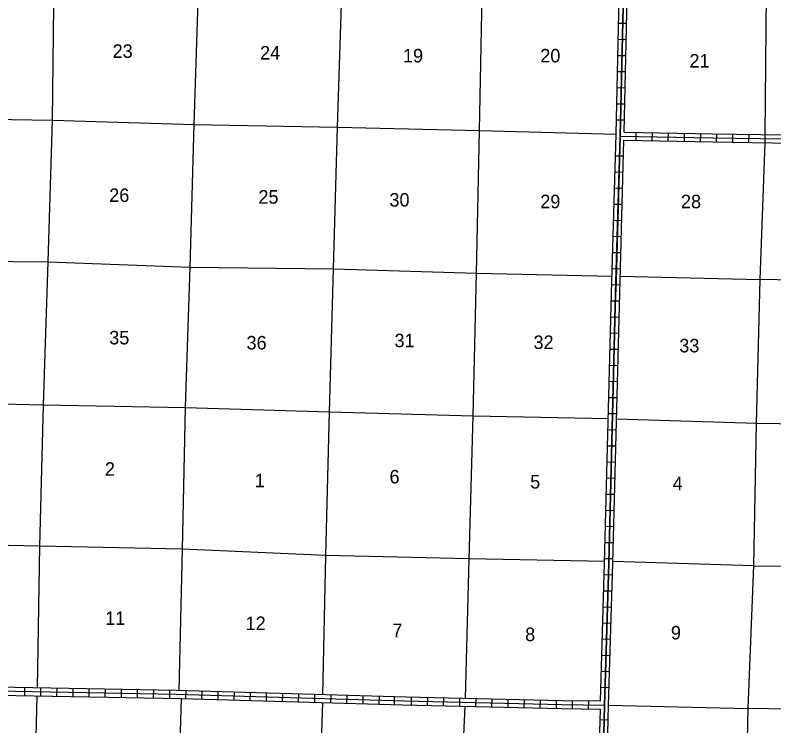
# Model space of a CAD drawing. Extents: x 949579 to 1405056, y 15751001 to 16136518.
# Drawn here: x 1084642 to 1112726, y 15883209 to 15909518 of the extents above; entities that cross this region are included whole.
import ezdxf

# ---------------------------------------------------------------- set-up
doc = ezdxf.new("R2010")
doc.units = 0
for name, color, linetype in [('L13', 7, 'Continuous'), ('L14', 7, 'Continuous'), ('L8', 7, 'Continuous')]:
    doc.layers.add(name, color=color, linetype=linetype)

msp = doc.modelspace()

# ---------------------------------------------------------------- linework, layer by layer
at = {"layer": 'L13'}
for p, q in [((1107037, 15899855), (1112218, 15899729)), ((1106900, 15894576), (1112082, 15894413)), ((1096037, 15884361), (1096148, 15889515)), ((1111989, 15889131), (1106765, 15889290)), ((1106607, 15883980), (1111774, 15883855))]:
    msp.add_line(p, q, dxfattribs=at)
for points in [[(1091122, 15900190), (1091270, 15905476), (1091445, 15910811), (1091599, 15916021), (1091613, 15916824)], [(1085468, 15884610), (1085549, 15889864), (1085696, 15895091), (1085861, 15900385), (1086024, 15905637), (1086082, 15910975), (1086223, 15915486)], [(1096148, 15889515), (1096272, 15894835), (1096421, 15900129), (1096576, 15905372), (1096751, 15910708), (1096755, 15911560)], [(1101308, 15884222), (1101445, 15889394), (1101593, 15894680), (1101716, 15899967), (1101831, 15905245), (1101930, 15910245)], [(1112411, 15905097), (1112456, 15910311)], [(1073990, 15905872), (1075446, 15905835), (1080726, 15905723), (1086008, 15905637), (1086024, 15905637), (1091270, 15905476), (1096576, 15905372), (1101831, 15905245), (1106884, 15905107)], [(1111669, 15878659), (1111774, 15883855), (1111989, 15889131), (1112082, 15894413), (1112218, 15899729), (1112403, 15904797)], [(1074323, 15900583), (1075273, 15900566), (1080612, 15900436), (1085861, 15900385), (1091122, 15900190)], [(1090708, 15884515), (1090838, 15889753), (1090952, 15894998), (1091122, 15900190)], [(1091122, 15900190), (1096421, 15900129), (1101716, 15899967), (1106737, 15899861)], [(1127775, 15899384), (1122680, 15899480), (1117361, 15899631), (1112218, 15899729)], [(1075193, 15895280), (1080491, 15895217), (1085696, 15895091), (1090952, 15894998)], [(1090952, 15894998), (1096272, 15894835), (1101593, 15894680), (1106600, 15894583)], [(1112082, 15894413), (1117118, 15894334), (1122604, 15894189), (1127674, 15894118)], [(1096148, 15889515), (1090838, 15889753), (1085549, 15889864), (1080294, 15889966), (1080335, 15889965), (1075751, 15889983)], [(1106465, 15889297), (1101445, 15889394), (1096148, 15889515)], [(1111955, 15889131), (1111989, 15889131), (1117192, 15889065), (1117509, 15889052), (1122394, 15888883), (1127572, 15888827)], [(1084892, 15863433), (1085335, 15879223), (1085461, 15884310)], [(1088836, 15810502), (1088974, 15815738), (1089123, 15821057), (1089280, 15826342), (1089410, 15831595), (1089517, 15836907), (1089674, 15842209), (1089798, 15847513), (1089912, 15852799), (1090059, 15858043), (1090240, 15863303), (1090313, 15868616), (1090799, 15884214)], [(1094082, 15810358), (1094213, 15815644), (1094377, 15820896), (1094500, 15826191), (1094640, 15831477), (1094797, 15836779), (1094897, 15842125), (1095085, 15847342), (1095216, 15852637), (1095322, 15857907), (1095445, 15863194), (1095600, 15868446), (1095824, 15873754), (1095853, 15878985), (1096028, 15884061)], [(1099394, 15810170), (1099543, 15815490), (1099699, 15820758), (1099854, 15826010), (1099952, 15831314), (1100137, 15836683), (1100209, 15841954), (1100373, 15847222), (1100505, 15852509), (1100609, 15857754), (1100725, 15863083), (1100955, 15868290), (1101087, 15873610), (1101068, 15878893), (1101297, 15883922)], [(1126418, 15883499), (1122293, 15883618), (1117024, 15883767), (1111774, 15883855)]]:
    msp.add_lwpolyline(points, dxfattribs=at)
at = {"layer": 'L8'}
for p, q in [((1106884, 15905107), (1107003, 15910203)), ((1107186, 15905192), (1107307, 15910385)), ((1106981, 15909223), (1107279, 15909216)), ((1106967, 15908627), (1107265, 15908620)), ((1106953, 15908030), (1107251, 15908024)), ((1106939, 15907434), (1107237, 15907427)), ((1106925, 15906838), (1107223, 15906831)), ((1106911, 15906241), (1107210, 15906234)), ((1106897, 15905645), (1107196, 15905638)), ((1107626, 15904884), (1107632, 15905182)), ((1108223, 15904872), (1108229, 15905170)), ((1108819, 15904860), (1108825, 15905158)), ((1109415, 15904848), (1109421, 15905146)), ((1110012, 15904836), (1110018, 15905134)), ((1110609, 15904825), (1110614, 15905123)), ((1111206, 15904816), (1111210, 15905114)), ((1111802, 15904807), (1111807, 15905105)), ((1112399, 15904798), (1112403, 15905096)), ((1106863, 15904316), (1107161, 15904307)), ((1106846, 15903719), (1107144, 15903711)), ((1106830, 15903123), (1107128, 15903115)), ((1106813, 15902527), (1107111, 15902518)), ((1106796, 15901930), (1107094, 15901922)), ((1106779, 15901334), (1107078, 15901326)), ((1106763, 15900738), (1107061, 15900729)), ((1106746, 15900141), (1107044, 15900133)), ((1106729, 15899545), (1107028, 15899536)), ((1106713, 15898948), (1107012, 15898940)), ((1106698, 15898352), (1106996, 15898344)), ((1106683, 15897755), (1106981, 15897748)), ((1106667, 15897159), (1106966, 15897151)), ((1106652, 15896562), (1106950, 15896555)), ((1106637, 15895966), (1106935, 15895958)), ((1106621, 15895370), (1106920, 15895362)), ((1106606, 15894773), (1106904, 15894766)), ((1106591, 15894177), (1106889, 15894169)), ((1106575, 15893580), (1106874, 15893573)), ((1106560, 15892984), (1106858, 15892976)), ((1106545, 15892388), (1106843, 15892380)), ((1106530, 15891791), (1106828, 15891784)), ((1106514, 15891195), (1106812, 15891187)), ((1106499, 15890598), (1106797, 15890591)), ((1106484, 15890002), (1106782, 15889994)), ((1106468, 15889406), (1106766, 15889398)), ((1106451, 15888810), (1106749, 15888801)), ((1106434, 15888213), (1106732, 15888205)), ((1106416, 15887617), (1106714, 15887608)), ((1106398, 15887021), (1106696, 15887012)), ((1106381, 15886424), (1106679, 15886416)), ((1106363, 15885828), (1106661, 15885819)), ((1106345, 15885232), (1106644, 15885223)), ((1084989, 15884618), (1084983, 15884320)), ((1085585, 15884607), (1085580, 15884309)), ((1086182, 15884596), (1086176, 15884298)), ((1086778, 15884586), (1086773, 15884287)), ((1087375, 15884575), (1087369, 15884277)), ((1087971, 15884564), (1087966, 15884266)), ((1106328, 15884635), (1106626, 15884627)), ((1088568, 15884553), (1088562, 15884255)), ((1089164, 15884543), (1089159, 15884244)), ((1089761, 15884532), (1089755, 15884234)), ((1090357, 15884521), (1090352, 15884223)), ((1090955, 15884507), (1090946, 15884208)), ((1091551, 15884489), (1091543, 15884191)), ((1092148, 15884472), (1092139, 15884174)), ((1092744, 15884455), (1092736, 15884157)), ((1093340, 15884438), (1093332, 15884140)), ((1093937, 15884421), (1093928, 15884123)), ((1094533, 15884404), (1094525, 15884105)), ((1095130, 15884386), (1095121, 15884088)), ((1095726, 15884369), (1095717, 15884071)), ((1096322, 15884352), (1096314, 15884054)), ((1096919, 15884335), (1096910, 15884037)), ((1097515, 15884318), (1097506, 15884020)), ((1098111, 15884301), (1098103, 15884002)), ((1098674, 15884284), (1098666, 15883986)), ((1098977, 15883976), (1090799, 15884212)), ((1099303, 15884268), (1099296, 15883969)), ((1099900, 15884254), (1099893, 15883955)), ((1100496, 15884240), (1100489, 15883941)), ((1101092, 15884226), (1101085, 15883928)), ((1101689, 15884212), (1101682, 15883914)), ((1102285, 15884198), (1102278, 15883900)), ((1102882, 15884184), (1102875, 15883886)), ((1103478, 15884170), (1103471, 15883872)), ((1104075, 15884156), (1104068, 15883858)), ((1104671, 15884142), (1104664, 15883844)), ((1105266, 15884131), (1105262, 15883833)), ((1105863, 15884123), (1105858, 15883825)), ((1106185, 15878719), (1106304, 15883817)), ((1106296, 15883442), (1106594, 15883435))]:
    msp.add_line(p, q, dxfattribs=at)
for points in [[(1107033, 15905045), (1107156, 15910352), (1107229, 15913259), (1106980, 15913624), (1106975, 15914108), (1107254, 15914592), (1107311, 15915566)], [(1107156, 15910352), (1107033, 15905045), (1106872, 15899264)], [(1106312, 15884117), (1106463, 15889234), (1106720, 15899231), (1106884, 15905107)], [(1107186, 15905192), (1110468, 15905126), (1114879, 15905061)], [(1106334, 15878667), (1106457, 15883965), (1106613, 15889230), (1106870, 15899227), (1107033, 15905045)], [(1106487, 15878812), (1106607, 15883961), (1106763, 15889226), (1107020, 15899223), (1107178, 15904892)], [(1107033, 15905045), (1110465, 15904976), (1114877, 15904911)], [(1107178, 15904892), (1110463, 15904826), (1114874, 15904761)], [(1106870, 15899227), (1106613, 15889230), (1106457, 15883965), (1106334, 15878667)], [(1099120, 15884272), (1090608, 15884518), (1083291, 15884649), (1080075, 15884696)], [(1106457, 15883965), (1104882, 15883988), (1099042, 15884125), (1090604, 15884368), (1083289, 15884499), (1080072, 15884546)], [(1090799, 15884214), (1083286, 15884349), (1080218, 15884394)], [(1106312, 15884117), (1104885, 15884138), (1099120, 15884273)], [(1106304, 15883817), (1104879, 15883838), (1098977, 15883976)]]:
    msp.add_lwpolyline(points, dxfattribs=at)

# ---------------------------------------------------------------- texts
at = {"layer": 'L14'}
for s, p in [('23', (1088249, 15907938)), ('24', (1093708, 15907875)), ('19', (1098998, 15907768)), ('20', (1104080, 15907768)), ('21', (1109602, 15907580)), ('26', (1088124, 15902603)), ('25', (1093646, 15902540)), ('30', (1098496, 15902433)), ('29', (1104080, 15902370)), ('28', (1109288, 15902370)), ('35', (1088124, 15897330)), ('36', (1093206, 15897142)), ('31', (1098684, 15897223)), ('32', (1103829, 15897160)), ('33', (1109226, 15897035)), ('2', (1087963, 15892468)), ('1', (1093510, 15892044)), ('6', (1098500, 15892183)), ('5', (1103708, 15891995)), ('4', (1108979, 15891932)), ('11', (1087974, 15886946)), ('12', (1093171, 15886756)), ('7', (1098603, 15886491)), ('8', (1103520, 15886346)), ('9', (1108916, 15886408))]:
    msp.add_text(s, height=500, rotation=0.0001, dxfattribs=at).set_placement(p)

doc.saveas('drawing.dxf')
